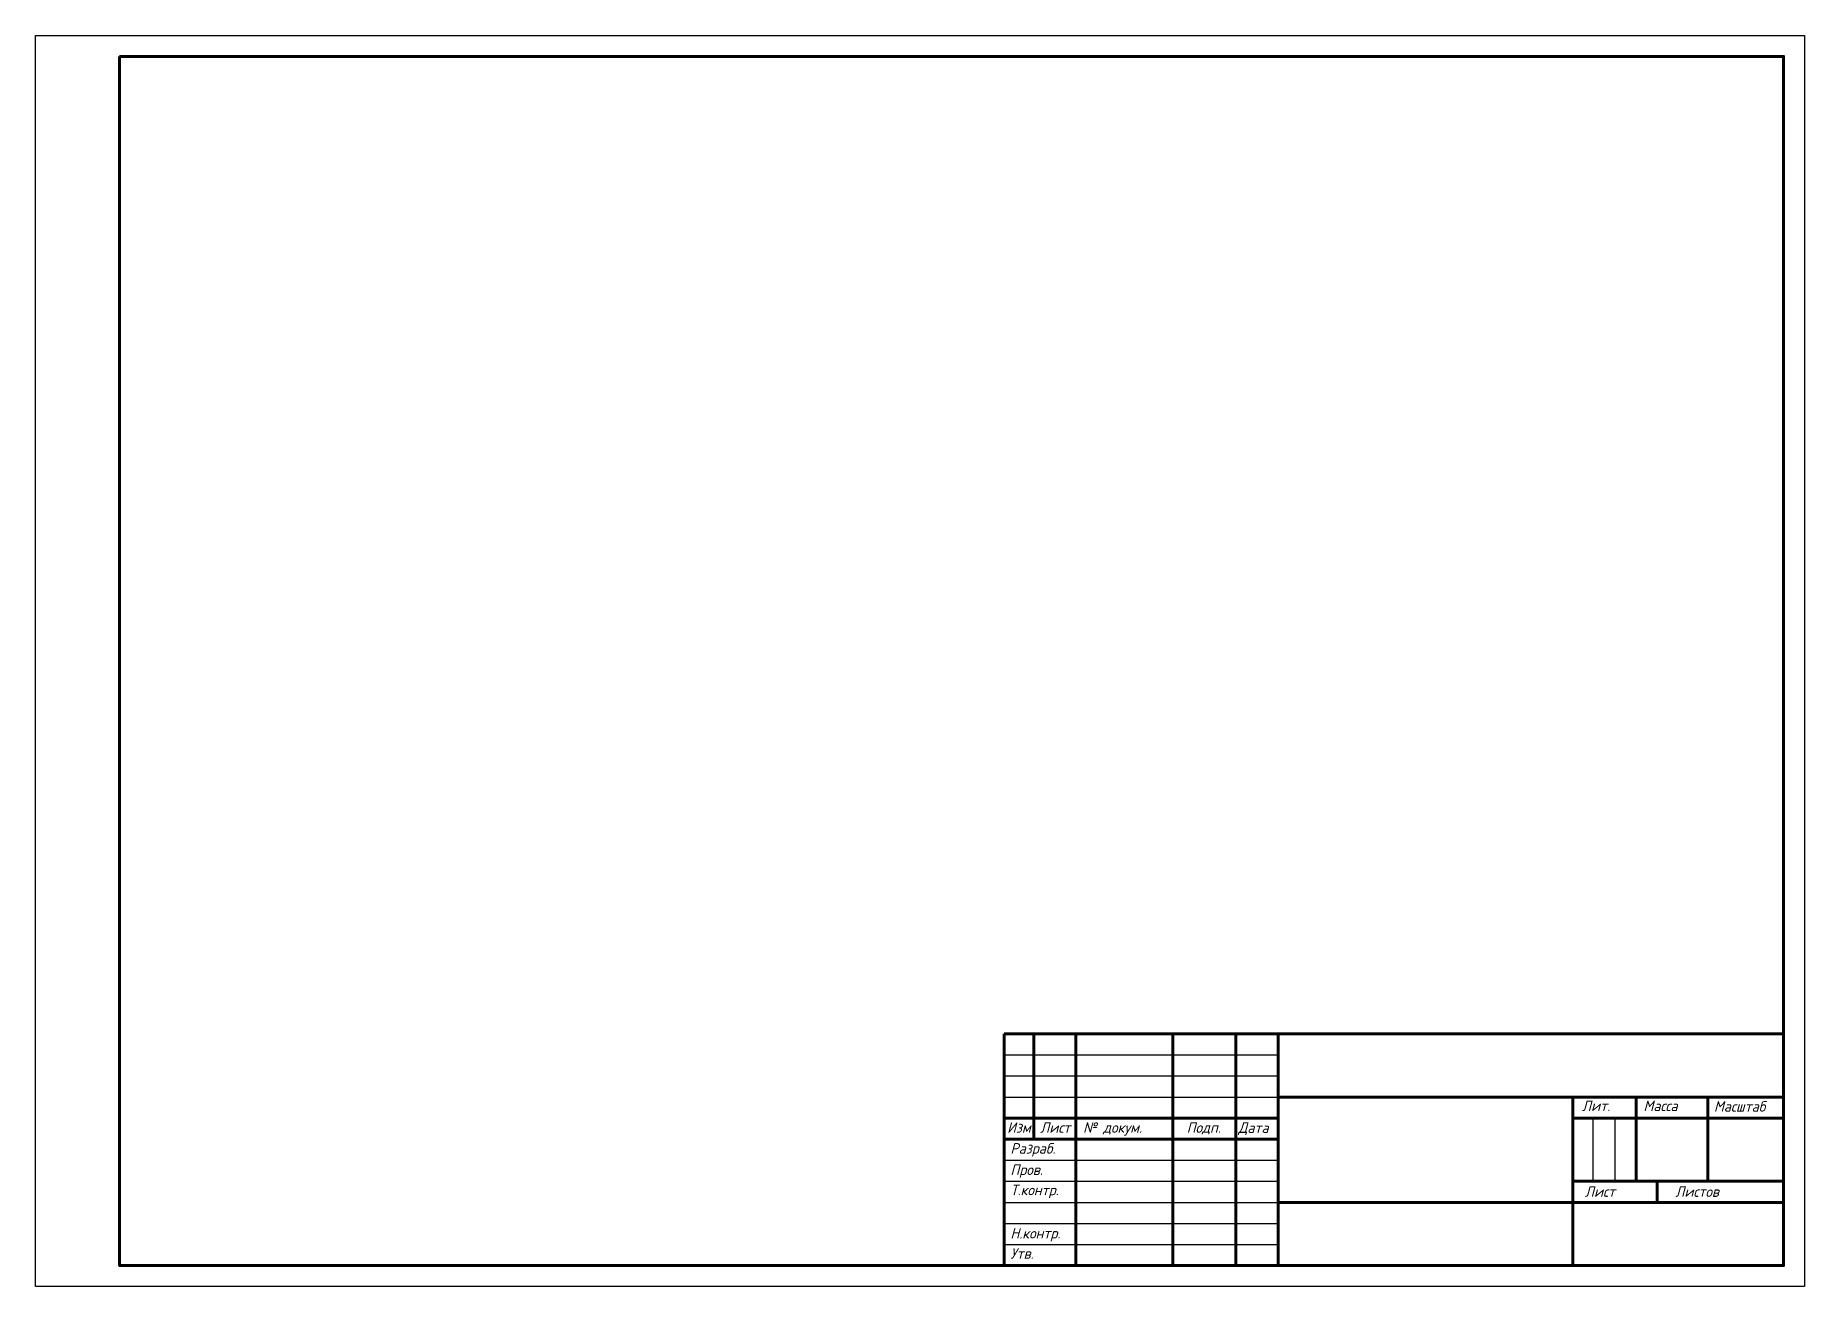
# Paper-space layout 'А3' of a CAD drawing. Header units: millimetres. Extents: x -1 to 419, y -1 to 296.
import ezdxf

# ---------------------------------------------------------------- set-up
doc = ezdxf.new("R2010")
doc.units = ezdxf.units.MM
doc.layers.add('рамка-основные линии', color=50, linetype='Continuous', lineweight=80)
doc.layers.add('рамка-тонкие линии', color=160, linetype='Continuous', lineweight=30)
doc.layers.add('текст', color=170, linetype='Continuous')
doc.styles.add('стиль 2.5 ГОСТ', font='GOST type B.ttf', dxfattribs={"oblique": 15, "height": 2.5})

psp = doc.layouts.new('А3')

# ---------------------------------------------------------------- linework, layer by layer
at = {"layer": 'рамка-основные линии'}
for p, q in [((229.29, 59.3), (229.29, 4.3)), ((229.29, 59.3), (414.29, 59.3)), ((236.29, 59.3), (236.29, 34.3)), ((246.29, 59.3), (246.29, 4.3)), ((269.29, 59.3), (269.29, 4.3)), ((284.29, 59.3), (284.29, 4.3)), ((294.29, 59.3), (294.29, 4.3)), ((294.29, 44.3), (414.29, 44.3)), ((364.29, 44.3), (364.29, 4.3)), ((379.29, 44.3), (379.29, 24.3)), ((396.29, 44.3), (396.29, 24.3)), ((229.29, 39.3), (294.29, 39.3)), ((364.29, 39.3), (414.29, 39.3)), ((229.29, 34.29), (294.29, 34.29)), ((364.29, 24.3), (414.29, 24.3)), ((384.29, 24.3), (384.29, 19.3)), ((294.29, 19.3), (414.29, 19.3))]:
    psp.add_line(p, q, dxfattribs=at)
psp.add_lwpolyline([(19.29, 291.3), (414.29, 291.3), (414.29, 4.3), (19.29, 4.3)], close=True, dxfattribs=at)
at = {"layer": 'рамка-тонкие линии'}
for p, q in [((229.29, 54.3), (294.29, 54.3)), ((229.29, 49.3), (294.29, 49.3)), ((229.29, 44.3), (294.29, 44.3)), ((369.03, 39.3), (369.03, 24.3)), ((374.22, 39.3), (374.22, 24.3)), ((229.29, 29.3), (294.29, 29.3)), ((229.29, 24.3), (294.29, 24.3)), ((229.29, 19.3), (294.29, 19.3)), ((229.29, 14.3), (294.29, 14.3)), ((229.29, 9.3), (294.29, 9.3))]:
    psp.add_line(p, q, dxfattribs=at)
psp.add_lwpolyline([(-0.71, 296.3), (419.29, 296.3), (419.29, -0.7), (-0.71, -0.7)], close=True, dxfattribs=at)

# ---------------------------------------------------------------- texts
at = {"layer": 'текст', "char_height": 2.5, "attachment_point": 1, "style": 'стиль 2.5 ГОСТ'}
for s, width, insert in [('Лит.', 1.0945, (366.43, 43.47)), ('Масса', 1.0945, (381.04, 43.45)), ('Масштаб', 1.0945, (397.77, 43.33)), ('Дата', 11.7751, (284.85, 38.28)), ('Разраб.  ', 15.2903, (230.76, 33.36)), ('Пров.    ', 14.2385, (230.76, 28.29)), ('Т.контр.', 1.0945, (230.77, 23.49)), ('Лист', 1.0945, (367.12, 23.1)), ('Листов', 1.0945, (388.58, 23.1)), ('Н.контр.', 1.0945, (230.76, 13.21)), ('Утв.', 1.0945, (230.76, 8.4))]:
    psp.add_mtext_dynamic_manual_height_columns(s, width=width, gutter_width=12.5, heights=[0], dxfattribs=dict(at, insert=insert))
at = {"layer": 'текст', "insert": (229.98, 38.31), "char_height": 2.5, "width": 57.4184, "attachment_point": 1, "style": 'стиль 2.5 ГОСТ'}
psp.add_mtext('\\pt52.5,65;Изм. Лист  № докум.       Подп.\\P', dxfattribs=at)

doc.saveas('drawing.dxf')
